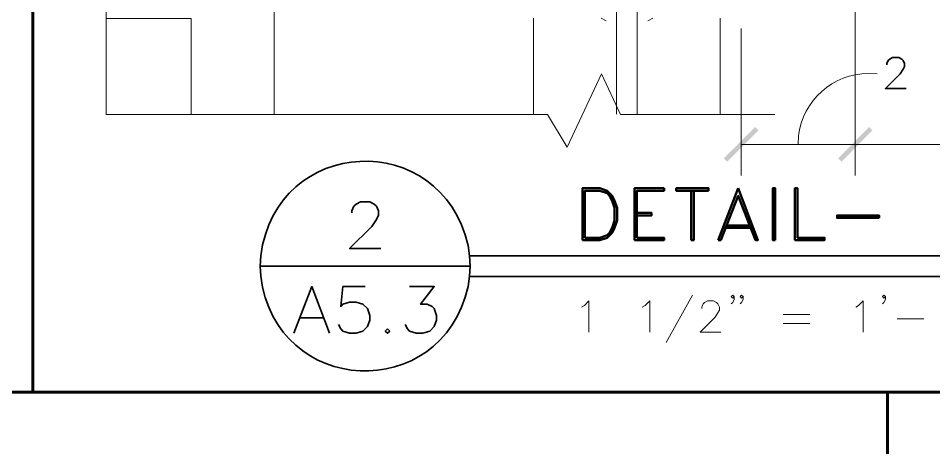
# Model space of a CAD drawing. Header units: inches. Extents: x 5 to 516, y -193 to 129.
# Drawn here: x 82.201 to 85.877, y -169.915 to -168.191 of the extents above; entities that cross this region are included whole.
import ezdxf

# ---------------------------------------------------------------- set-up
doc = ezdxf.new("R2010")
doc.units = ezdxf.units.IN
doc.header["$MEASUREMENT"] = 0
doc.layers.add('PDF8_Geometry', color=7, linetype='Continuous')
doc.layers.add('PDF8_Solid Fills', color=7, linetype='Continuous')

msp = doc.modelspace()

# ---------------------------------------------------------------- hatches: boundary and pattern name
at = {"layer": 'PDF8_Solid Fills', "transparency": 33554559}
for points in [[(85.1732931, -168.6413377), (85.1599598, -168.6280044), (85.0344048, -168.7535582), (85.0477376, -168.7668933)], [(85.6177371, -168.6280044), (85.4932932, -168.7535582), (85.506626, -168.7668933), (85.6310704, -168.6413377)]]:
    msp.add_hatch(color=256, dxfattribs=at).paths.add_polyline_path(points)

# ---------------------------------------------------------------- linework, layer by layer
at = {"layer": 'PDF8_Geometry', "lineweight": 60}
for points in [[(82.2588484, -169.6924491), (82.2588484, -162.1857821)], [(113.9132959, -169.6924491), (71.5799591, -169.6924491), (113.9132959, -169.6924491)]]:
    msp.add_lwpolyline(points, dxfattribs=at)
at = {"layer": 'PDF8_Geometry', "lineweight": 15}
for points in [[(82.5532933, -166.584669), (82.5532933, -167.5880024), (82.3910711, -167.663558), (82.6866266, -167.8013358), (82.5532933, -167.8802247), (82.5532933, -168.5768914), (84.3266268, -168.5768914), (84.4055156, -168.7091136), (84.5432934, -168.4146692), (84.618849, -168.5768914), (85.2388491, -168.5768914)], [(83.2277386, -168.5757815), (83.2277386, -167.9002258)], [(84.6032926, -168.5757815), (84.6032926, -168.1346703)], [(84.6032926, -168.1346713), (84.6866259, -168.1346713), (84.6866259, -168.5757824)], [(82.8944052, -168.5757815), (82.8944052, -168.1924481), (82.5544052, -168.1924481)], [(84.2699592, -168.1902269), (84.2699592, -168.5757824)], [(84.562182, -168.2013375), (84.5410709, -168.1913375)], [(84.7288487, -168.2013375), (84.7488487, -168.1913375)], [(85.0199593, -168.1902269), (85.0199593, -168.5757824)], [(85.1032926, -168.2324474), (85.1032926, -168.8224474)], [(91.5832939, -168.6980032), (85.5621821, -168.6980032), (85.1032931, -168.6980032)], [(84.9088481, -169.302448), (84.8021815, -169.492448)], [(85.0755148, -169.3080045), (85.0699593, -169.3146711), (85.0644037, -169.3080045), (85.0699593, -169.3024489), (85.0755148, -169.3080045), (85.0755148, -169.3202267), (85.0699593, -169.3324489), (85.0644037, -169.3380045)], [(85.1121811, -169.3080045), (85.1055145, -169.3146711), (85.0999589, -169.3080045), (85.1055145, -169.3024489), (85.1121811, -169.3080045), (85.1121811, -169.3202267), (85.1055145, -169.3324489), (85.0999589, -169.3380045)], [(85.6832939, -169.3080045), (85.6766272, -169.3146711), (85.6710717, -169.3080045), (85.6766272, -169.3024489), (85.6832939, -169.3080045), (85.6832939, -169.3202267), (85.6766272, -169.3324489), (85.6710717, -169.3380045)], [(84.4632937, -169.350225), (84.4744048, -169.3446694), (84.4921826, -169.3257805), (84.4921826, -169.4513361)], [(84.7066273, -169.350225), (84.7188496, -169.3446694), (84.7366273, -169.3257805), (84.7366273, -169.4513361)], [(84.9455144, -169.3557814), (84.9455144, -169.3502259), (84.95107, -169.3380036), (84.9566256, -169.3324481), (84.9688478, -169.3257814), (84.9921811, -169.3257814), (85.0044033, -169.3324481), (85.0099589, -169.3380036), (85.0166256, -169.3502259), (85.0166256, -169.3624481), (85.0099589, -169.3735592), (84.9988478, -169.391337), (84.9388478, -169.451337), (85.0221811, -169.451337)], [(85.5644042, -169.350225), (85.5755153, -169.3446694), (85.5932931, -169.3257805), (85.5932931, -169.4513361)], [(85.2721837, -169.3802271), (85.3799615, -169.3802271)], [(85.2721837, -169.4157812), (85.3799615, -169.4157812)], [(85.7310709, -169.3980042), (85.8377376, -169.3980042)], [(85.6910702, -192.1857834), (85.6910702, -169.692448)]]:
    msp.add_lwpolyline(points, dxfattribs=at)
msp.add_lwpolyline([(85.5621821, -168.8224474), (85.5621821, -167.7324473)], close=True, dxfattribs=at)
at = {"layer": 'PDF8_Geometry', "lineweight": 35}
for points in [[(85.6888504, -168.3780027), (85.6888504, -168.3724471), (85.6944059, -168.3602249), (85.7010726, -168.3546693), (85.7121837, -168.3480027), (85.7366281, -168.3480027), (85.7488504, -168.3546693), (85.7544059, -168.3602249), (85.7599615, -168.3724471), (85.7599615, -168.3846693), (85.7544059, -168.3957804), (85.7421837, -168.4135582), (85.6832948, -168.4735582), (85.7666282, -168.4735582)], [(83.5399606, -168.972449), (83.5399606, -168.9635601), (83.5488495, -168.9457823), (83.5577384, -168.9368934), (83.5755161, -168.9280045), (83.6121828, -168.9280045), (83.6299606, -168.9368934), (83.6388495, -168.9457823), (83.6477384, -168.9635601), (83.6477384, -168.9813379), (83.6388495, -168.9991156), (83.6210717, -169.0268934), (83.5310717, -169.1157823), (83.6566273, -169.1157823)], [(84.0077371, -169.2680049), (84.0132927, -169.2268938), (84.0155149, -169.1857827), (84.0132927, -169.1446716), (84.0077371, -169.1035604)], [(83.1744038, -169.1446716), (83.1721815, -169.1857827), (83.1744038, -169.2268938)], [(84.0132928, -169.1446698), (90.1788489, -169.1446698)], [(84.0155149, -169.1857827), (83.1721815, -169.1857827)], [(84.0132928, -169.2280032), (90.1788489, -169.2280032)], [(83.3077376, -169.4557819), (83.3799598, -169.2680041), (83.451071, -169.4557819)], [(83.593294, -169.2680038), (83.5044051, -169.2680038), (83.4955162, -169.3480038), (83.5044051, -169.3391149), (83.5310718, -169.330226), (83.5577385, -169.330226), (83.5844051, -169.3391149), (83.603294, -169.3568927), (83.6121829, -169.3846705), (83.6121829, -169.4024483), (83.603294, -169.4291149), (83.5844051, -169.4468927), (83.5577385, -169.4557816), (83.5310718, -169.4557816), (83.5044051, -169.4468927), (83.4955162, -169.4380038), (83.4866273, -169.4202261)], [(83.7721835, -169.2680038), (83.8710724, -169.2680038), (83.816628, -169.3391149), (83.8432947, -169.3391149), (83.8621836, -169.3480038), (83.8710724, -169.3568927), (83.8799613, -169.3846705), (83.8799613, -169.4024483), (83.8710724, -169.4291149), (83.8532947, -169.4468927), (83.8255169, -169.4557816), (83.7988502, -169.4557816), (83.7721835, -169.4468927), (83.7632947, -169.4380038), (83.7544058, -169.4202261)], [(83.3344032, -169.3935599), (83.4244032, -169.3935599)]]:
    msp.add_lwpolyline(points, dxfattribs=at)
at = {"layer": 'PDF8_Geometry', "lineweight": 15}
msp.add_lwpolyline([(85.6499597, -168.4146712), (85.6155152, -168.412449, 0.37857809), (85.3344041, -168.6635601), (85.333293, -168.6980046)], format="xyb", dxfattribs=at)
at = {"layer": 'PDF8_Geometry', "lineweight": 50}
for points in [[(84.466628, -169.0813362), (84.5366281, -169.0813362), (84.5655169, -169.0724473), (84.5855169, -169.0524473), (84.5955169, -169.0324473), (84.6055169, -169.0024473), (84.6055169, -168.9524473), (84.5955169, -168.9235584), (84.5855169, -168.9035584), (84.5655169, -168.8835584), (84.5366281, -168.8735584), (84.466628, -168.8735584)], [(84.4766265, -169.0724481), (84.5366265, -169.0724481), (84.5655154, -169.0624481), (84.5755154, -169.0524481), (84.5855154, -169.0324481), (84.5955154, -169.0024481), (84.5955154, -168.9524481), (84.5855154, -168.9235592), (84.5755154, -168.9035592), (84.5655154, -168.8935592), (84.5366265, -168.8835592), (84.4766265, -168.8835592)], [(84.9732941, -168.8835584), (84.8432941, -168.8835584), (84.8432941, -168.8735584), (84.9732941, -168.8735584)], [(85.2410708, -169.0813362), (85.2410708, -168.8735584), (85.2310708, -168.8735584), (85.2310708, -169.0813362)], [(85.3199606, -169.081338), (85.3199606, -168.8735602), (85.3299606, -168.8735602), (85.3299606, -169.0724491), (85.4388495, -169.0724491), (85.4388495, -169.081338)], [(85.6577384, -168.9924474), (85.4888494, -168.9924474), (85.4888494, -168.9824474), (85.6577384, -168.9824474)]]:
    msp.add_lwpolyline(points, close=True, dxfattribs=at)
for points in [[(84.7944041, -168.8735584), (84.6755152, -168.8735584), (84.6755152, -169.0813362)], [(84.7944049, -168.8735592), (84.7944049, -168.8835592), (84.685516, -168.8835592), (84.685516, -169.0724481)], [(84.9132924, -168.8835592), (84.9132924, -169.081337), (84.9032924, -169.081337)], [(84.9032939, -168.8835592), (84.9032939, -169.081337)], [(85.0921819, -168.8735584), (85.0121819, -169.0813362)], [(85.0921819, -168.8735606), (85.1710708, -169.0813384), (85.1610708, -169.0813384), (85.0921819, -168.9035606), (85.0221819, -169.0813384), (85.0121819, -169.0813384)], [(84.685516, -168.972449), (84.7444049, -168.972449), (84.7444049, -168.982449), (84.685516, -168.982449)], [(85.0321821, -169.0324488), (85.151071, -169.0324488)], [(85.0421828, -169.0224481), (85.1410717, -169.0224481)], [(84.685516, -169.0724472), (84.7944049, -169.0724472), (84.7944049, -169.0813361), (84.675516, -169.0813361)]]:
    msp.add_lwpolyline(points, dxfattribs=at)
at = {"layer": 'PDF8_Geometry', "lineweight": 35}
msp.add_lwpolyline([(83.6832937, -169.4380026), (83.6744049, -169.4468915), (83.6832937, -169.4557803), (83.6921826, -169.4468915)], close=True, dxfattribs=at)
at = {"layer": 'PDF8_Geometry', "lineweight": 60}
msp.add_lwpolyline([(85.6910702, -192.1857845), (85.6910702, -169.6924491)], close=True, dxfattribs=at)
at = {"layer": 'PDF8_Geometry', "lineweight": 35}
for points in [[(84.0077371, -169.1035604), (83.8974593, -168.6297641), (83.2363667, -168.6623937), (83.1744038, -169.1446716)], [(83.1744038, -169.2268938), (83.2355704, -169.7099123), (83.8983668, -169.7426161), (84.0077371, -169.2680049)]]:
    msp.add_open_spline(points, degree=3, dxfattribs=at)

doc.saveas('drawing.dxf')
